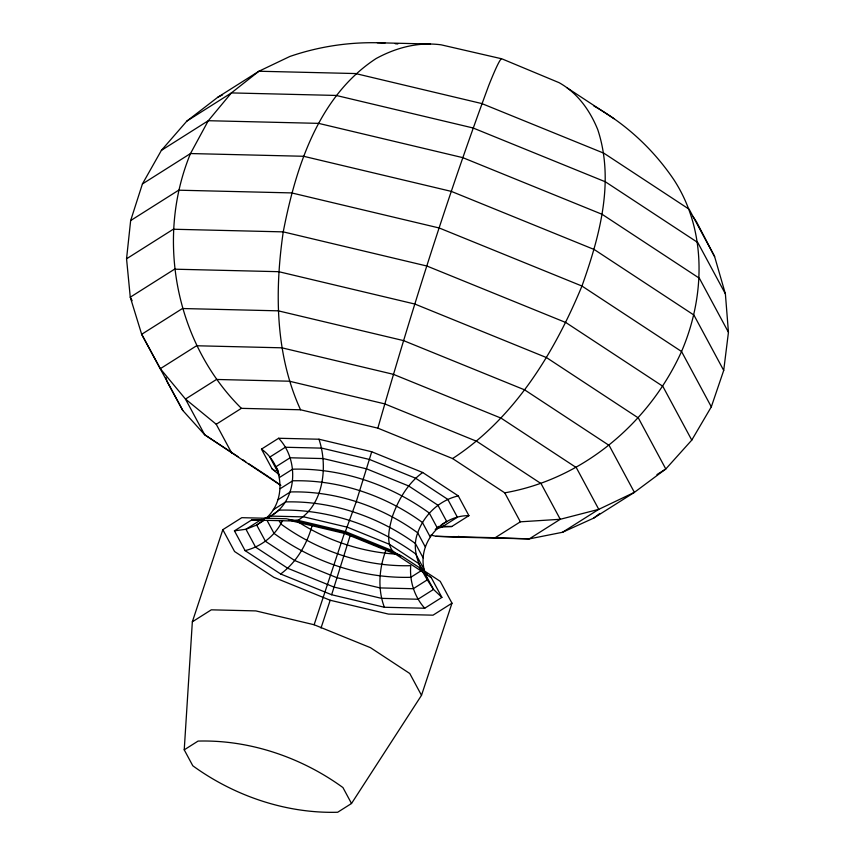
<?xml version="1.0" encoding="UTF-8"?>
<svg xmlns="http://www.w3.org/2000/svg" width="855" height="855" viewBox="0 0 855 855"><rect width="100%" height="100%" fill="white"/><g stroke="black" fill="none" stroke-linecap="round" stroke-linejoin="round"><path stroke-width="1.28" d="M184.231 749.835L192.343 621.82L222.824 529.673L241.773 517.681L286.35 518.75L344.608 532.601L400.931 555.504L440.229 581.347L451.985 603.181L421.504 695.329L351.512 803.497L337.682 812.25C286.211 813.693 234.291 795.941 192.803 765.781L184.231 749.835L198.061 741.082C249.532 739.639 301.452 757.391 342.941 787.562L351.512 803.497M280.654 485.33L204.698 434.778L182.788 410.475L141.674 334.305L130.27 297.198L126.551 258.798L130.655 220.569L142.411 183.964L161.392 150.373L186.86 121.089L217.843 97.213L258.926 71.232L289.845 56.473A354.355 299.282 80.3 0 1 385.007 43.017M430.877 535.07L436.039 536.299L456.356 537.143L529.266 538.896L562.505 532.28L593.648 518.141L634.399 492.362L665.799 468.989L691.77 440.111L711.317 406.841L723.704 370.429L728.449 332.285L725.382 293.842L714.609 256.575L696.547 221.905A354.355 339.424 12 0 0 692.978 216.539M278.634 438.262C300.511 461.005 297.273 505.626 265.98 518.397C286.649 500.154 283.764 464.799 261.48 449.11L278.634 438.262L318.979 439.224L371.722 451.761L422.701 472.505L458.28 495.889L468.914 515.651L451.761 526.509L441.885 527.043L436.05 529.138M425.021 572.626C415.744 544.945 440.485 515.191 468.914 515.651M312.118 525.622C306.913 544.336 296.493 562.344 280.664 573.994L245.086 550.609L234.441 530.837L251.605 519.99L264.088 519.519M231.823 453.236L216.23 424.262L185.482 399.071L160.312 368.697L141.674 334.305L182.425 308.527L278.27 310.835L403.517 340.6L524.628 389.859L609.134 445.412L634.399 492.362L598.767 509.345L560.26 519.284L520.342 521.817L504.749 492.833L452.594 458.558L377.846 428.152C410.945 312.695 447.08 197.986 488.804 85.34A354.355 10.666 -72.2 0 1 501.094 59.081M371.722 451.761L356.311 501.532L344.683 533.499L291.95 520.962L251.605 519.99M429.413 576.099L431.251 577.617L441.885 597.389L424.732 608.236L384.376 607.264L331.644 594.738L350.08 535.935M192.343 621.82L211.303 609.829L255.88 610.908L314.127 624.749L344.608 532.601M321.01 628.019L330.201 600.253L388.459 614.093L433.025 615.173L451.985 603.181M385.819 550.524C379.086 568.468 377.504 589.116 384.376 607.264M282.524 520.588C275.47 535.583 261.149 546.74 245.086 550.609M422.701 472.505C407.985 483.107 398.494 499.427 392.466 516.238C389.228 528.208 384.536 544.988 395.673 554.232L431.251 577.617M593.648 518.141L599.836 513.438M263.81 518.622L270.811 516.099L279.04 510.146C327.711 508.811 376.51 525.483 415.744 553.997L423.845 569.045M262.88 520.61L256.692 525.034L245.962 529.266L234.441 530.837M452.594 458.558C514.304 418.405 554.329 352.816 581.956 286.04C599.547 236.664 614.82 181.313 597.773 129.671A354.355 160.473 -63 0 0 559.074 82.668L501.842 58.813L441.116 44.823A354.355 178.952 -81.7 0 0 376.093 58.557C318.306 96.23 295.734 167.462 283.24 231.876C274.615 291.224 275.203 354.333 300.543 409.78L377.846 428.152M186.86 121.089L231.395 92.917L258.926 71.232L355.562 73.551L481.846 103.573L603.94 153.237L689.141 209.24L714.609 256.575M161.392 150.373L208.289 120.705L231.395 92.917L336.143 95.439L473.05 127.972L605.404 181.816L697.766 242.521L725.382 293.842M142.411 183.964L190.483 153.547L208.289 120.705L318.594 123.366L462.747 157.63L602.123 214.316L699.379 278.249L728.449 332.285M130.655 220.569L178.674 190.195L291.619 192.909L439.235 227.996L581.956 286.04L681.542 351.501L711.317 406.841M126.551 258.798L173.298 229.236L283.24 231.876L426.923 266.033L565.85 322.538L662.785 386.257L691.77 440.111M160.312 368.697L196.575 345.762L281.861 347.814L393.321 374.308L501.083 418.138L576.281 467.567L598.767 509.345L562.505 532.28M216.23 424.262L241.388 408.348L300.543 409.78M279.521 477.453L292.581 469.192C341.252 467.867 390.051 484.539 429.296 513.053L437.386 528.091L435.206 529.469M280.248 488.665L292.645 480.82C338.847 479.559 385.167 495.387 422.413 522.448L430.097 536.726M278.121 499.651L290.294 491.956C335.652 490.717 381.127 506.256 417.7 532.825L425.245 546.847M273.269 509.772L285.666 501.928C331.868 500.667 378.188 516.495 415.434 543.556L423.118 557.834M261.48 519.455L245.962 529.266L255.581 547.136L287.75 568.276L333.845 587.032L381.522 598.361L418.01 599.237L433.517 589.426L441.885 597.389M264.291 520.225L256.692 525.034L265.445 541.301L294.719 560.538L336.667 577.606L380.058 587.919L413.264 588.721L427.382 579.786L426.592 577.403M436.894 527.642L439.075 526.274M441.244 524.895L446.673 521.465L437.92 505.198L408.647 485.95L366.688 468.893L323.297 458.579L290.102 457.778L275.983 466.712L278.484 471.351M441.885 527.043L457.393 517.232L447.785 499.363L415.616 478.212L369.52 459.466L321.843 448.138L285.356 447.251L269.849 457.062L278.858 473.82M421.665 570.413L410.785 577.296C362.114 578.632 313.315 561.959 274.07 533.445L267.22 520.716M436.039 536.299L495.195 537.72L520.342 521.817M656.939 474.589L665.799 468.989L638.343 417.956L546.495 357.582L414.867 304.049L278.73 271.687L174.559 269.186L130.27 297.198L132.14 300.682M217.843 97.213L222.557 94.873M458.814 536.331L456.356 537.143L453.791 536.523M458.28 495.889C439.523 500.218 424.048 514.763 417.7 532.825C409.973 553.356 422.53 572.914 433.517 589.426L424.508 572.679M504.749 492.833C582.715 479.206 649.298 423.011 681.542 351.501C705.033 296.984 707.171 230.668 673.815 179.646A354.355 288.616 -47 0 0 593.798 105.924M291.95 520.962L297.957 520.332L345.634 531.66L391.74 550.417L400.61 556.242M377.344 42.75L430.493 44.033M270.811 516.099L304.017 516.901L347.408 527.214L389.356 544.282L418.629 563.52L423.246 570.552M288.84 520.107L297.957 520.332C323.938 504.354 327.999 466.157 318.979 439.224M441.351 526.253L451.761 526.509M396.164 554.136C362.071 552.106 327.615 540.734 298.833 522.32M495.195 537.72L529.266 538.896L560.26 519.284L541.044 483.577L476.769 441.33L384.654 403.859L289.385 381.212L216.486 379.46L185.482 399.071L204.698 434.778L237.947 456.634M344.683 533.499L395.673 554.232M280.664 573.994L331.644 594.738M330.201 600.253L273.878 577.339L234.569 551.507L222.824 529.673M314.127 624.749L370.45 647.663L409.759 673.494L421.504 695.329M567.122 87.862L613.986 118.663M261.48 449.11L272.114 468.871L275.449 471.073M419.463 568.639L422.798 570.83M242.382 459.541L245.706 461.732M249.029 463.912L268.972 477.026M270.052 477.774L280.771 485.277M424.817 572.316L427.575 574.592M272.114 468.871L279.457 474.942M241.388 408.348C175.66 343.421 155.321 238.769 190.483 153.547L303.557 156.273L451.333 191.392L594.204 249.51L693.897 315.035L723.704 370.429M424.732 608.236C414.354 596.737 409.481 581.047 410.721 565.679C364.519 566.94 318.199 551.112 280.953 524.051L279.179 520.748M182.788 410.475L166.928 381.255L165.87 377.44M395.224 43.723A354.355 299.282 80.3 0 1 397.778 43.958"/></g></svg>
